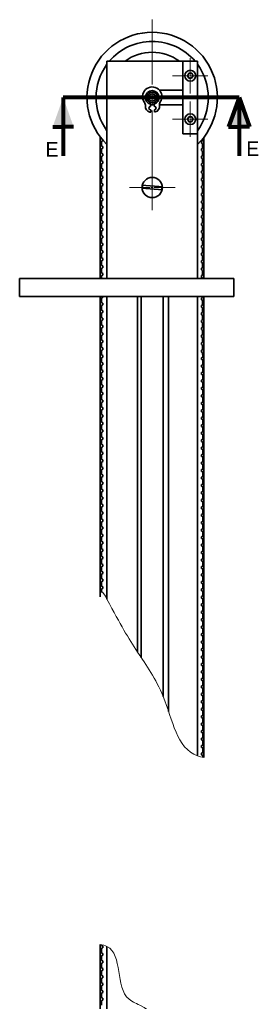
# Model space of a CAD drawing. Header units: millimetres. Extents: x 587 to 10361, y -8386 to 1488.
# Drawn here: x 8775.5 to 8841.4, y -4649.5 to -4378.1 of the extents above; entities that cross this region are included whole.
import ezdxf

# ---------------------------------------------------------------- set-up
doc = ezdxf.new("R2010")
doc.units = ezdxf.units.MM
doc.linetypes.add('ACAD_ISO10W100', pattern=[18, 12, -3, 0, -3])
doc.linetypes.add('CENTER2', pattern=[28.575, 19.05, -3.175, 3.175, -3.175])
for name, color, linetype, lineweight in [('Bgruba', 130, 'Continuous', 70), ('Gruba', 7, 'Continuous', 30), ('Przekrój', 50, 'Continuous', 15), ('Symetria', 210, 'ACAD_ISO10W100', 0), ('Wymiar', 3, 'Continuous', 20)]:
    doc.layers.add(name, color=color, linetype=linetype, lineweight=lineweight)

# ---------------------------------------------------------------- blocks, each defined once
blk = doc.blocks.new('*U271')
at = {"layer": 'Symetria', "color": 0, "linetype": 'CENTER2', "transparency": 16777216}
for p, q in [((0, 0.27), (0, 4.86)), ((-4.86, 0), (-0.27, 0)), ((0.27, 0), (4.86, 0)), ((0, -4.86), (0, -0.27))]:
    blk.add_line(p, q, dxfattribs=at)
at = {"layer": 'Symetria', "color": 0, "linetype": 'Continuous', "transparency": 16777216}
for p, q in [((-0.14, 0), (0.14, 0)), ((0, -0.14), (0, 0.14))]:
    blk.add_line(p, q, dxfattribs=at)
blk = doc.blocks.new('*U272')
at = {"layer": 'Symetria', "color": 0, "linetype": 'CENTER2', "transparency": 16777216}
for p, q in [((0, 0.27), (0, 4.86)), ((-4.86, 0), (-0.27, 0)), ((0.27, 0), (4.86, 0)), ((0, -4.86), (0, -0.27))]:
    blk.add_line(p, q, dxfattribs=at)
at = {"layer": 'Symetria', "color": 0, "linetype": 'Continuous', "transparency": 16777216}
for p, q in [((-0.14, 0), (0.14, 0)), ((0, -0.14), (0, 0.14))]:
    blk.add_line(p, q, dxfattribs=at)
blk = doc.blocks.new('*U362')
at = {"layer": 'Symetria', "color": 0, "linetype": 'CENTER2', "transparency": 16777216}
for p, q in [((0, 3.6), (0, 21.5)), ((-21.5, 0), (-3.6, 0)), ((3.6, 0), (21.5, 0)), ((0, -21.5), (0, -3.6))]:
    blk.add_line(p, q, dxfattribs=at)
at = {"layer": 'Symetria', "color": 0, "linetype": 'Continuous', "transparency": 16777216}
for p, q in [((-1.8, 0), (1.8, 0)), ((0, -1.8), (0, 1.8))]:
    blk.add_line(p, q, dxfattribs=at)
blk = doc.blocks.new('*U363')
at = {"layer": 'Symetria', "color": 0, "linetype": 'CENTER2', "transparency": 16777216}
for p, q in [((0, 0.56), (0, 6.3)), ((-6.3, 0), (-0.56, 0)), ((0.56, 0), (6.3, 0)), ((0, -6.3), (0, -0.56))]:
    blk.add_line(p, q, dxfattribs=at)
at = {"layer": 'Symetria', "color": 0, "linetype": 'Continuous', "transparency": 16777216}
for p, q in [((-0.28, 0), (0.28, 0)), ((0, -0.28), (0, 0.28))]:
    blk.add_line(p, q, dxfattribs=at)
blk = doc.blocks.new('*U364')
at = {"layer": 'Symetria', "color": 0, "linetype": 'CENTER2', "transparency": 16777216}
for p, q in [((0, 3.6), (0, 21.5)), ((-21.5, 0), (-3.6, 0)), ((3.6, 0), (21.5, 0)), ((0, -21.5), (0, -3.6))]:
    blk.add_line(p, q, dxfattribs=at)
at = {"layer": 'Symetria', "color": 0, "linetype": 'Continuous', "transparency": 16777216}
for p, q in [((-1.8, 0), (1.8, 0)), ((0, -1.8), (0, 1.8))]:
    blk.add_line(p, q, dxfattribs=at)
blk = doc.blocks.new('*U365')
at = {"layer": 'Symetria', "color": 0, "linetype": 'CENTER2', "transparency": 16777216}
for p, q in [((0, 3.6), (0, 21.5)), ((-21.5, 0), (-3.6, 0)), ((3.6, 0), (21.5, 0)), ((0, -21.5), (0, -3.6))]:
    blk.add_line(p, q, dxfattribs=at)
at = {"layer": 'Symetria', "color": 0, "linetype": 'Continuous', "transparency": 16777216}
for p, q in [((-1.8, 0), (1.8, 0)), ((0, -1.8), (0, 1.8))]:
    blk.add_line(p, q, dxfattribs=at)

msp = doc.modelspace()

# ---------------------------------------------------------------- hatches: boundary and pattern name
at = {"layer": 'Bgruba'}
h = msp.add_hatch(color=256, dxfattribs=at)
h.dxf.hatch_style = 1
h.paths.add_polyline_path([(8790.396, -4407.636), (8787.869, -4400.571), (8787.511, -4400.571), (8787.511, -4407.636)])
h.paths.add_polyline_path([(8787.511, -4407.636), (8787.511, -4400.571), (8787.153, -4400.571), (8784.625, -4407.636)])
h.paths.add_polyline_path([(8787.511, -4400.571), (8787.511, -4399.571), (8787.153, -4400.571)])
h.paths.add_polyline_path([(8787.869, -4400.571), (8787.511, -4399.571), (8787.511, -4400.571)])
h = msp.add_hatch(color=256, dxfattribs=at)
h.dxf.hatch_style = 1
h.paths.add_polyline_path([(8838.966, -4407.636), (8836.438, -4400.571), (8836.08, -4400.571), (8836.08, -4407.636)])
h.paths.add_polyline_path([(8836.08, -4407.636), (8836.08, -4400.571), (8835.722, -4400.571), (8833.195, -4407.636)])
h.paths.add_polyline_path([(8836.08, -4400.571), (8836.08, -4399.571), (8835.722, -4400.571)])
h.paths.add_polyline_path([(8836.438, -4400.571), (8836.08, -4399.571), (8836.08, -4400.571)])

# ---------------------------------------------------------------- linework, layer by layer
for p, q in [((8836.08, -4399.571), (8787.511, -4399.571)), ((8787.511, -4399.571), (8787.511, -4415.701)), ((8836.08, -4399.571), (8833.195, -4407.636)), ((8836.08, -4399.571), (8836.08, -4415.701)), ((8836.08, -4399.571), (8838.966, -4407.636)), ((8784.625, -4407.636), (8787.511, -4407.636)), ((8790.396, -4407.636), (8787.511, -4407.636)), ((8833.195, -4407.636), (8836.08, -4407.636)), ((8838.966, -4407.636), (8836.08, -4407.636))]:
    msp.add_line(p, q, dxfattribs=at)
at = {"layer": 'Gruba'}
for p, q in [((8799.589, -4389.571), (8824.589, -4389.571)), ((8799.589, -4449.571), (8799.589, -4389.571)), ((8824.589, -4389.571), (8820.589, -4389.571)), ((8820.589, -4389.571), (8820.589, -4397.571)), ((8824.589, -4449.571), (8824.589, -4389.571)), ((8821.789, -4393.556), (8822.202, -4392.87)), ((8822.176, -4394.256), (8821.789, -4393.556)), ((8822.976, -4394.271), (8822.176, -4394.256)), ((8822.202, -4392.87), (8823.002, -4392.885)), ((8823.389, -4393.586), (8822.976, -4394.271)), ((8823.002, -4392.885), (8823.389, -4393.586)), ((8824.589, -4397.571), (8824.589, -4393.571)), ((8814.086, -4397.571), (8820.589, -4397.571)), ((8820.589, -4397.571), (8820.589, -4401.57)), ((8811.638, -4401.417), (8811.654, -4402.016)), ((8812.654, -4401.989), (8812.638, -4401.39)), ((8814.086, -4401.57), (8820.589, -4401.57)), ((8814.086, -4401.57), (8820.589, -4401.57)), ((8820.589, -4409.571), (8820.589, -4401.57)), ((8811.681, -4403.016), (8811.697, -4403.616)), ((8812.697, -4403.589), (8812.681, -4402.989)), ((8821.789, -4405.556), (8822.202, -4404.87)), ((8822.202, -4404.87), (8823.002, -4404.885)), ((8823.002, -4404.885), (8823.389, -4405.586)), ((8822.176, -4406.256), (8821.789, -4405.556)), ((8822.976, -4406.271), (8822.176, -4406.256)), ((8823.389, -4405.586), (8822.976, -4406.271)), ((8797.712, -4410.402), (8797.713, -4449.571)), ((8824.589, -4409.571), (8820.589, -4409.571)), ((8826.381, -4449.571), (8826.379, -4410.515)), ((8798.071, -4410.928), (8798.071, -4410.862)), ((8798.146, -4410.955), (8798.071, -4410.928)), ((8798.071, -4411.673), (8798.421, -4411.546)), ((8798.071, -4412.989), (8798.071, -4411.673)), ((8798.421, -4413.116), (8798.071, -4412.989)), ((8798.421, -4411.546), (8798.421, -4411.283)), ((8798.421, -4413.606), (8798.421, -4413.116)), ((8826.021, -4411.554), (8825.671, -4411.681)), ((8825.671, -4411.681), (8825.671, -4412.172)), ((8825.671, -4412.172), (8826.021, -4412.299)), ((8826.021, -4410.968), (8826.021, -4411.554)), ((8826.021, -4412.299), (8826.021, -4413.615)), ((8798.071, -4413.734), (8798.421, -4413.606)), ((8798.071, -4415.049), (8798.071, -4413.734)), ((8798.421, -4415.177), (8798.071, -4415.049)), ((8798.071, -4415.795), (8798.421, -4415.667)), ((8798.071, -4417.11), (8798.071, -4415.795)), ((8798.421, -4415.667), (8798.421, -4415.177)), ((8826.021, -4413.615), (8825.671, -4413.742)), ((8825.671, -4413.742), (8825.671, -4414.233)), ((8825.671, -4414.233), (8826.021, -4414.36)), ((8826.021, -4415.676), (8825.671, -4415.803)), ((8825.671, -4415.803), (8825.671, -4416.293)), ((8826.021, -4414.36), (8826.021, -4415.676)), ((8798.421, -4417.238), (8798.071, -4417.11)), ((8798.071, -4417.855), (8798.421, -4417.728)), ((8798.071, -4419.171), (8798.071, -4417.855)), ((8798.421, -4417.728), (8798.421, -4417.238)), ((8825.671, -4416.293), (8826.021, -4416.421)), ((8826.021, -4417.736), (8825.671, -4417.864)), ((8825.671, -4417.864), (8825.671, -4418.354)), ((8825.671, -4418.354), (8826.021, -4418.482)), ((8826.021, -4416.421), (8826.021, -4417.736)), ((8826.021, -4418.482), (8826.021, -4419.797)), ((8798.421, -4419.298), (8798.071, -4419.171)), ((8798.071, -4419.916), (8798.421, -4419.789)), ((8798.071, -4421.232), (8798.071, -4419.916)), ((8798.421, -4421.359), (8798.071, -4421.232)), ((8798.421, -4419.789), (8798.421, -4419.298)), ((8798.421, -4421.85), (8798.421, -4421.359)), ((8826.021, -4419.797), (8825.671, -4419.925)), ((8825.671, -4419.925), (8825.671, -4420.415)), ((8825.671, -4420.415), (8826.021, -4420.542)), ((8826.021, -4420.542), (8826.021, -4421.858)), ((8798.071, -4421.977), (8798.421, -4421.85)), ((8798.071, -4423.293), (8798.071, -4421.977)), ((8798.421, -4423.42), (8798.071, -4423.293)), ((8798.071, -4424.038), (8798.421, -4423.91)), ((8798.071, -4425.353), (8798.071, -4424.038)), ((8798.421, -4423.91), (8798.421, -4423.42)), ((8809.464, -4423.819), (8810.354, -4423.892)), ((8810.354, -4423.892), (8813.889, -4424.179)), ((8813.889, -4424.179), (8814.778, -4424.252)), ((8826.021, -4421.858), (8825.671, -4421.985)), ((8825.671, -4421.985), (8825.671, -4422.476)), ((8825.671, -4422.476), (8826.021, -4422.603)), ((8826.021, -4423.919), (8825.671, -4424.046)), ((8825.671, -4424.046), (8825.671, -4424.537)), ((8826.021, -4422.603), (8826.021, -4423.919)), ((8798.421, -4425.481), (8798.071, -4425.353)), ((8798.071, -4426.099), (8798.421, -4425.971)), ((8798.071, -4427.414), (8798.071, -4426.099)), ((8798.421, -4425.971), (8798.421, -4425.481)), ((8810.289, -4424.689), (8809.4, -4424.617)), ((8813.824, -4424.977), (8810.289, -4424.689)), ((8814.713, -4425.049), (8813.824, -4424.977)), ((8825.671, -4424.537), (8826.021, -4424.664)), ((8826.021, -4425.98), (8825.671, -4426.107)), ((8825.671, -4426.107), (8825.671, -4426.597)), ((8825.671, -4426.597), (8826.021, -4426.725)), ((8826.021, -4424.664), (8826.021, -4425.98)), ((8826.021, -4426.725), (8826.021, -4428.04)), ((8798.421, -4427.542), (8798.071, -4427.414)), ((8798.071, -4428.159), (8798.421, -4428.032)), ((8798.071, -4429.475), (8798.071, -4428.159)), ((8798.421, -4429.602), (8798.071, -4429.475)), ((8798.421, -4428.032), (8798.421, -4427.542)), ((8798.421, -4430.093), (8798.421, -4429.602)), ((8826.021, -4428.04), (8825.671, -4428.168)), ((8825.671, -4428.168), (8825.671, -4428.658)), ((8825.671, -4428.658), (8826.021, -4428.786)), ((8826.021, -4428.786), (8826.021, -4430.101)), ((8798.071, -4430.22), (8798.421, -4430.093)), ((8798.071, -4431.536), (8798.071, -4430.22)), ((8798.421, -4431.663), (8798.071, -4431.536)), ((8798.071, -4432.281), (8798.421, -4432.154)), ((8798.071, -4433.597), (8798.071, -4432.281)), ((8798.421, -4432.154), (8798.421, -4431.663)), ((8826.021, -4430.101), (8825.671, -4430.229)), ((8825.671, -4430.229), (8825.671, -4430.719)), ((8825.671, -4430.719), (8826.021, -4430.846)), ((8826.021, -4432.162), (8825.671, -4432.289)), ((8825.671, -4432.289), (8825.671, -4432.78)), ((8826.021, -4430.846), (8826.021, -4432.162)), ((8798.421, -4433.724), (8798.071, -4433.597)), ((8798.071, -4434.342), (8798.421, -4434.214)), ((8798.071, -4435.657), (8798.071, -4434.342)), ((8798.421, -4434.214), (8798.421, -4433.724)), ((8825.671, -4432.78), (8826.021, -4432.907)), ((8826.021, -4434.223), (8825.671, -4434.35)), ((8825.671, -4434.35), (8825.671, -4434.841)), ((8825.671, -4434.841), (8826.021, -4434.968)), ((8826.021, -4432.907), (8826.021, -4434.223)), ((8826.021, -4434.968), (8826.021, -4436.284)), ((8798.421, -4435.785), (8798.071, -4435.657)), ((8798.071, -4436.403), (8798.421, -4436.275)), ((8798.072, -4437.718), (8798.071, -4436.403)), ((8798.422, -4437.846), (8798.072, -4437.718)), ((8798.421, -4436.275), (8798.421, -4435.785)), ((8798.422, -4438.336), (8798.422, -4437.846)), ((8826.021, -4436.284), (8825.671, -4436.411)), ((8825.671, -4436.411), (8825.671, -4436.901)), ((8825.671, -4436.901), (8826.022, -4437.029)), ((8826.022, -4437.029), (8826.022, -4438.344)), ((8798.072, -4438.463), (8798.422, -4438.336)), ((8798.072, -4439.779), (8798.072, -4438.463)), ((8798.422, -4439.906), (8798.072, -4439.779)), ((8798.072, -4440.524), (8798.422, -4440.397)), ((8798.072, -4441.84), (8798.072, -4440.524)), ((8798.422, -4440.397), (8798.422, -4439.906)), ((8826.022, -4438.344), (8825.672, -4438.472)), ((8825.672, -4438.472), (8825.672, -4438.962)), ((8825.672, -4438.962), (8826.022, -4439.09)), ((8826.022, -4440.405), (8825.672, -4440.533)), ((8825.672, -4440.533), (8825.672, -4441.023)), ((8826.022, -4439.09), (8826.022, -4440.405)), ((8798.422, -4441.967), (8798.072, -4441.84)), ((8798.072, -4442.585), (8798.422, -4442.458)), ((8798.072, -4443.901), (8798.072, -4442.585)), ((8798.422, -4442.458), (8798.422, -4441.967)), ((8825.672, -4441.023), (8826.022, -4441.15)), ((8826.022, -4442.466), (8825.672, -4442.593)), ((8825.672, -4442.593), (8825.672, -4443.084)), ((8825.672, -4443.084), (8826.022, -4443.211)), ((8826.022, -4441.15), (8826.022, -4442.466)), ((8826.022, -4443.211), (8826.022, -4444.527)), ((8798.422, -4444.028), (8798.072, -4443.901)), ((8798.072, -4444.646), (8798.422, -4444.518)), ((8798.072, -4445.961), (8798.072, -4444.646)), ((8798.422, -4446.089), (8798.072, -4445.961)), ((8798.422, -4444.518), (8798.422, -4444.028)), ((8798.422, -4446.579), (8798.422, -4446.089)), ((8826.022, -4444.527), (8825.672, -4444.654)), ((8825.672, -4444.654), (8825.672, -4445.145)), ((8825.672, -4445.145), (8826.022, -4445.272)), ((8826.022, -4445.272), (8826.022, -4446.588)), ((8798.072, -4446.707), (8798.422, -4446.579)), ((8798.072, -4448.022), (8798.072, -4446.707)), ((8798.422, -4448.15), (8798.072, -4448.022)), ((8798.072, -4448.767), (8798.422, -4448.64)), ((8798.072, -4449.571), (8798.072, -4448.767)), ((8798.422, -4448.64), (8798.422, -4448.15)), ((8826.022, -4446.588), (8825.672, -4446.715)), ((8825.672, -4446.715), (8825.672, -4447.205)), ((8825.672, -4447.205), (8826.022, -4447.333)), ((8826.022, -4448.648), (8825.672, -4448.776)), ((8825.672, -4448.776), (8825.672, -4449.266)), ((8826.022, -4447.333), (8826.022, -4448.648)), ((8834.589, -4449.571), (8775.5, -4449.571)), ((8775.5, -4449.571), (8775.5, -4454.571)), ((8825.672, -4449.266), (8826.022, -4449.394)), ((8826.022, -4449.394), (8826.022, -4449.571)), ((8834.589, -4449.571), (8834.589, -4454.571)), ((8834.589, -4454.571), (8775.5, -4454.571)), ((8797.713, -4454.571), (8797.716, -4537.488)), ((8798.072, -4454.95), (8798.422, -4454.822)), ((8798.072, -4456.265), (8798.072, -4454.95)), ((8798.422, -4456.393), (8798.072, -4456.265)), ((8798.072, -4457.011), (8798.422, -4456.883)), ((8798.422, -4454.822), (8798.422, -4454.571)), ((8798.422, -4456.883), (8798.422, -4456.393)), ((8799.589, -4454.571), (8799.589, -4538.12)), ((8808.064, -4454.571), (8808.064, -4552.799)), ((8809.064, -4554.303), (8809.064, -4454.571)), ((8815.114, -4454.571), (8815.114, -4565.01)), ((8816.614, -4569.162), (8816.614, -4454.571)), ((8824.589, -4454.571), (8824.589, -4581.421)), ((8826.022, -4454.831), (8825.672, -4454.958)), ((8825.672, -4454.958), (8825.672, -4455.449)), ((8825.672, -4455.449), (8826.022, -4455.576)), ((8826.022, -4456.892), (8825.672, -4457.019)), ((8826.022, -4454.571), (8826.022, -4454.831)), ((8826.022, -4455.576), (8826.022, -4456.892)), ((8826.385, -4581.92), (8826.381, -4454.571)), ((8798.072, -4458.326), (8798.072, -4457.011)), ((8798.422, -4458.454), (8798.072, -4458.326)), ((8798.072, -4459.071), (8798.422, -4458.944)), ((8798.072, -4460.387), (8798.072, -4459.071)), ((8798.422, -4458.944), (8798.422, -4458.454)), ((8825.672, -4457.019), (8825.672, -4457.509)), ((8825.672, -4457.509), (8826.022, -4457.637)), ((8826.022, -4458.952), (8825.672, -4459.08)), ((8825.672, -4459.08), (8825.672, -4459.57)), ((8825.672, -4459.57), (8826.022, -4459.698)), ((8826.022, -4457.637), (8826.022, -4458.952)), ((8798.422, -4460.514), (8798.072, -4460.387)), ((8798.072, -4461.132), (8798.422, -4461.005)), ((8798.072, -4462.448), (8798.072, -4461.132)), ((8798.422, -4461.005), (8798.422, -4460.514)), ((8826.022, -4461.013), (8825.672, -4461.141)), ((8825.672, -4461.141), (8825.672, -4461.631)), ((8825.672, -4461.631), (8826.022, -4461.758)), ((8826.022, -4459.698), (8826.022, -4461.013)), ((8826.022, -4461.758), (8826.022, -4463.074)), ((8798.422, -4462.575), (8798.072, -4462.448)), ((8798.072, -4463.193), (8798.422, -4463.066)), ((8798.072, -4464.509), (8798.072, -4463.193)), ((8798.422, -4464.636), (8798.072, -4464.509)), ((8798.422, -4463.066), (8798.422, -4462.575)), ((8798.422, -4465.126), (8798.422, -4464.636)), ((8826.022, -4463.074), (8825.672, -4463.201)), ((8825.672, -4463.201), (8825.672, -4463.692)), ((8825.672, -4463.692), (8826.022, -4463.819)), ((8826.022, -4463.819), (8826.022, -4465.135)), ((8798.072, -4465.254), (8798.422, -4465.126)), ((8798.072, -4466.569), (8798.072, -4465.254)), ((8798.422, -4466.697), (8798.072, -4466.569)), ((8798.072, -4467.315), (8798.422, -4467.187)), ((8798.072, -4468.63), (8798.072, -4467.315)), ((8798.422, -4467.187), (8798.422, -4466.697)), ((8826.022, -4465.135), (8825.672, -4465.262)), ((8825.672, -4465.262), (8825.672, -4465.753)), ((8825.672, -4465.753), (8826.022, -4465.88)), ((8826.022, -4467.196), (8825.672, -4467.323)), ((8825.672, -4467.323), (8825.672, -4467.813)), ((8825.672, -4467.813), (8826.022, -4467.941)), ((8826.022, -4465.88), (8826.022, -4467.196)), ((8798.422, -4468.758), (8798.072, -4468.63)), ((8798.072, -4469.375), (8798.422, -4469.248)), ((8798.073, -4470.691), (8798.072, -4469.375)), ((8798.422, -4469.248), (8798.422, -4468.758)), ((8826.022, -4469.256), (8825.672, -4469.384)), ((8825.672, -4469.384), (8825.672, -4469.874)), ((8825.672, -4469.874), (8826.022, -4470.002)), ((8826.022, -4467.941), (8826.022, -4469.256)), ((8826.022, -4470.002), (8826.023, -4471.317)), ((8798.423, -4470.818), (8798.073, -4470.691)), ((8798.073, -4471.436), (8798.423, -4471.309)), ((8798.073, -4472.752), (8798.073, -4471.436)), ((8798.423, -4472.879), (8798.073, -4472.752)), ((8798.423, -4471.309), (8798.423, -4470.818)), ((8798.423, -4473.37), (8798.423, -4472.879)), ((8826.023, -4471.317), (8825.673, -4471.445)), ((8825.673, -4471.445), (8825.673, -4471.935)), ((8825.673, -4471.935), (8826.023, -4472.062)), ((8826.023, -4472.062), (8826.023, -4473.378)), ((8798.073, -4473.497), (8798.423, -4473.37)), ((8798.073, -4474.813), (8798.073, -4473.497)), ((8798.423, -4474.94), (8798.073, -4474.813)), ((8798.073, -4475.558), (8798.423, -4475.43)), ((8798.073, -4476.873), (8798.073, -4475.558)), ((8798.423, -4475.43), (8798.423, -4474.94)), ((8826.023, -4473.378), (8825.673, -4473.505)), ((8825.673, -4473.505), (8825.673, -4473.996)), ((8825.673, -4473.996), (8826.023, -4474.123)), ((8826.023, -4475.439), (8825.673, -4475.566)), ((8825.673, -4475.566), (8825.673, -4476.057)), ((8826.023, -4474.123), (8826.023, -4475.439)), ((8798.423, -4477.001), (8798.073, -4476.873)), ((8798.073, -4477.619), (8798.423, -4477.491)), ((8798.073, -4478.934), (8798.073, -4477.619)), ((8798.423, -4477.491), (8798.423, -4477.001)), ((8825.673, -4476.057), (8826.023, -4476.184)), ((8826.023, -4477.5), (8825.673, -4477.627)), ((8825.673, -4477.627), (8825.673, -4478.117)), ((8825.673, -4478.117), (8826.023, -4478.245)), ((8826.023, -4476.184), (8826.023, -4477.5)), ((8826.023, -4478.245), (8826.023, -4479.56)), ((8798.423, -4479.062), (8798.073, -4478.934)), ((8798.073, -4479.679), (8798.423, -4479.552)), ((8798.073, -4480.995), (8798.073, -4479.679)), ((8798.423, -4481.122), (8798.073, -4480.995)), ((8798.423, -4479.552), (8798.423, -4479.062)), ((8798.423, -4481.613), (8798.423, -4481.122)), ((8826.023, -4479.56), (8825.673, -4479.688)), ((8825.673, -4479.688), (8825.673, -4480.178)), ((8825.673, -4480.178), (8826.023, -4480.306)), ((8826.023, -4480.306), (8826.023, -4481.621)), ((8798.073, -4481.74), (8798.423, -4481.613)), ((8798.073, -4483.056), (8798.073, -4481.74)), ((8798.423, -4483.183), (8798.073, -4483.056)), ((8798.073, -4483.801), (8798.423, -4483.674)), ((8798.073, -4485.117), (8798.073, -4483.801)), ((8798.423, -4483.674), (8798.423, -4483.183)), ((8826.023, -4481.621), (8825.673, -4481.749)), ((8825.673, -4481.749), (8825.673, -4482.239)), ((8825.673, -4482.239), (8826.023, -4482.366)), ((8826.023, -4483.682), (8825.673, -4483.809)), ((8825.673, -4483.809), (8825.673, -4484.3)), ((8826.023, -4482.366), (8826.023, -4483.682)), ((8798.423, -4485.244), (8798.073, -4485.117)), ((8798.073, -4485.862), (8798.423, -4485.734)), ((8798.073, -4487.177), (8798.073, -4485.862)), ((8798.423, -4485.734), (8798.423, -4485.244)), ((8825.673, -4484.3), (8826.023, -4484.427)), ((8826.023, -4485.743), (8825.673, -4485.87)), ((8825.673, -4485.87), (8825.673, -4486.361)), ((8825.673, -4486.361), (8826.023, -4486.488)), ((8826.023, -4484.427), (8826.023, -4485.743)), ((8826.023, -4486.488), (8826.023, -4487.804)), ((8798.423, -4487.305), (8798.073, -4487.177)), ((8798.073, -4487.923), (8798.423, -4487.795)), ((8798.073, -4489.238), (8798.073, -4487.923)), ((8798.423, -4489.366), (8798.073, -4489.238)), ((8798.423, -4487.795), (8798.423, -4487.305)), ((8798.423, -4489.856), (8798.423, -4489.366)), ((8826.023, -4487.804), (8825.673, -4487.931)), ((8825.673, -4487.931), (8825.673, -4488.421)), ((8825.673, -4488.421), (8826.023, -4488.549)), ((8826.023, -4488.549), (8826.023, -4489.864)), ((8798.073, -4489.983), (8798.423, -4489.856)), ((8798.073, -4491.299), (8798.073, -4489.983)), ((8798.423, -4491.426), (8798.073, -4491.299)), ((8798.073, -4492.044), (8798.423, -4491.917)), ((8798.073, -4493.36), (8798.073, -4492.044)), ((8798.423, -4491.917), (8798.423, -4491.426)), ((8826.023, -4489.864), (8825.673, -4489.992)), ((8825.673, -4489.992), (8825.673, -4490.482)), ((8825.673, -4490.482), (8826.023, -4490.61)), ((8826.023, -4491.925), (8825.673, -4492.053)), ((8825.673, -4492.053), (8825.673, -4492.543)), ((8826.023, -4490.61), (8826.023, -4491.925)), ((8798.423, -4493.487), (8798.073, -4493.36)), ((8798.073, -4494.105), (8798.423, -4493.978)), ((8798.073, -4495.421), (8798.073, -4494.105)), ((8798.423, -4493.978), (8798.423, -4493.487)), ((8825.673, -4492.543), (8826.023, -4492.67)), ((8826.023, -4493.986), (8825.673, -4494.113)), ((8825.673, -4494.113), (8825.673, -4494.604)), ((8825.673, -4494.604), (8826.023, -4494.731)), ((8826.023, -4492.67), (8826.023, -4493.986)), ((8826.023, -4494.731), (8826.023, -4496.047)), ((8798.423, -4495.548), (8798.073, -4495.421)), ((8798.073, -4496.166), (8798.423, -4496.038)), ((8798.073, -4497.481), (8798.073, -4496.166)), ((8798.423, -4497.609), (8798.073, -4497.481)), ((8798.423, -4496.038), (8798.423, -4495.548)), ((8798.423, -4498.099), (8798.423, -4497.609)), ((8826.023, -4496.047), (8825.673, -4496.174)), ((8825.673, -4496.174), (8825.673, -4496.665)), ((8825.673, -4496.665), (8826.023, -4496.792)), ((8826.023, -4496.792), (8826.023, -4498.108)), ((8798.073, -4498.227), (8798.423, -4498.099)), ((8798.073, -4499.542), (8798.073, -4498.227)), ((8798.423, -4499.67), (8798.073, -4499.542)), ((8798.073, -4500.287), (8798.423, -4500.16)), ((8798.073, -4501.603), (8798.073, -4500.287)), ((8798.423, -4500.16), (8798.423, -4499.67)), ((8826.023, -4498.108), (8825.673, -4498.235)), ((8825.673, -4498.235), (8825.673, -4498.725)), ((8825.673, -4498.725), (8826.023, -4498.853)), ((8826.023, -4500.168), (8825.673, -4500.296)), ((8825.673, -4500.296), (8825.673, -4500.786)), ((8826.023, -4498.853), (8826.023, -4500.168)), ((8798.423, -4501.73), (8798.073, -4501.603)), ((8798.073, -4502.348), (8798.423, -4502.221)), ((8798.074, -4503.664), (8798.073, -4502.348)), ((8798.423, -4502.221), (8798.423, -4501.73)), ((8825.673, -4500.786), (8826.023, -4500.914)), ((8826.023, -4502.229), (8825.673, -4502.357)), ((8825.673, -4502.357), (8825.673, -4502.847)), ((8825.673, -4502.847), (8826.023, -4502.974)), ((8826.023, -4500.914), (8826.023, -4502.229)), ((8826.023, -4502.974), (8826.024, -4504.29)), ((8798.424, -4503.791), (8798.074, -4503.664)), ((8798.074, -4504.409), (8798.424, -4504.282)), ((8798.074, -4505.725), (8798.074, -4504.409)), ((8798.424, -4505.852), (8798.074, -4505.725)), ((8798.424, -4504.282), (8798.424, -4503.791)), ((8826.024, -4504.29), (8825.674, -4504.417)), ((8825.674, -4504.417), (8825.674, -4504.908)), ((8825.674, -4504.908), (8826.024, -4505.035)), ((8826.024, -4505.035), (8826.024, -4506.351)), ((8798.074, -4506.47), (8798.424, -4506.342)), ((8798.074, -4507.785), (8798.074, -4506.47)), ((8798.424, -4507.913), (8798.074, -4507.785)), ((8798.074, -4508.531), (8798.424, -4508.403)), ((8798.074, -4509.846), (8798.074, -4508.531)), ((8798.424, -4506.342), (8798.424, -4505.852)), ((8798.424, -4508.403), (8798.424, -4507.913)), ((8826.024, -4506.351), (8825.674, -4506.478)), ((8825.674, -4506.478), (8825.674, -4506.969)), ((8825.674, -4506.969), (8826.024, -4507.096)), ((8826.024, -4508.412), (8825.674, -4508.539)), ((8825.674, -4508.539), (8825.674, -4509.029)), ((8826.024, -4507.096), (8826.024, -4508.412)), ((8798.424, -4509.974), (8798.074, -4509.846)), ((8798.074, -4510.591), (8798.424, -4510.464)), ((8798.074, -4511.907), (8798.074, -4510.591)), ((8798.424, -4510.464), (8798.424, -4509.974)), ((8825.674, -4509.029), (8826.024, -4509.157)), ((8826.024, -4510.472), (8825.674, -4510.6)), ((8825.674, -4510.6), (8825.674, -4511.09)), ((8825.674, -4511.09), (8826.024, -4511.218)), ((8826.024, -4509.157), (8826.024, -4510.472)), ((8826.024, -4511.218), (8826.024, -4512.533)), ((8798.424, -4512.034), (8798.074, -4511.907)), ((8798.074, -4512.652), (8798.424, -4512.525)), ((8798.074, -4513.968), (8798.074, -4512.652)), ((8798.424, -4514.095), (8798.074, -4513.968)), ((8798.424, -4512.525), (8798.424, -4512.034)), ((8826.024, -4512.533), (8825.674, -4512.661)), ((8825.674, -4512.661), (8825.674, -4513.151)), ((8825.674, -4513.151), (8826.024, -4513.278)), ((8826.024, -4513.278), (8826.024, -4514.594)), ((8798.074, -4514.713), (8798.424, -4514.586)), ((8798.074, -4516.029), (8798.074, -4514.713)), ((8798.424, -4516.156), (8798.074, -4516.029)), ((8798.074, -4516.774), (8798.424, -4516.646)), ((8798.424, -4514.586), (8798.424, -4514.095)), ((8798.424, -4516.646), (8798.424, -4516.156)), ((8826.024, -4514.594), (8825.674, -4514.721)), ((8825.674, -4514.721), (8825.674, -4515.212)), ((8825.674, -4515.212), (8826.024, -4515.339)), ((8826.024, -4516.655), (8825.674, -4516.782)), ((8826.024, -4515.339), (8826.024, -4516.655)), ((8798.074, -4518.089), (8798.074, -4516.774)), ((8798.424, -4518.217), (8798.074, -4518.089)), ((8798.074, -4518.835), (8798.424, -4518.707)), ((8798.074, -4520.15), (8798.074, -4518.835)), ((8798.424, -4518.707), (8798.424, -4518.217)), ((8825.674, -4516.782), (8825.674, -4517.273)), ((8825.674, -4517.273), (8826.024, -4517.4)), ((8826.024, -4518.716), (8825.674, -4518.843)), ((8825.674, -4518.843), (8825.674, -4519.333)), ((8825.674, -4519.333), (8826.024, -4519.461)), ((8826.024, -4517.4), (8826.024, -4518.716)), ((8798.424, -4520.278), (8798.074, -4520.15)), ((8798.074, -4520.895), (8798.424, -4520.768)), ((8798.074, -4522.211), (8798.074, -4520.895)), ((8798.424, -4520.768), (8798.424, -4520.278)), ((8826.024, -4520.776), (8825.674, -4520.904)), ((8825.674, -4520.904), (8825.674, -4521.394)), ((8825.674, -4521.394), (8826.024, -4521.522)), ((8826.024, -4519.461), (8826.024, -4520.776)), ((8826.024, -4521.522), (8826.024, -4522.837)), ((8798.424, -4522.338), (8798.074, -4522.211)), ((8798.074, -4522.956), (8798.424, -4522.829)), ((8798.074, -4524.272), (8798.074, -4522.956)), ((8798.424, -4524.399), (8798.074, -4524.272)), ((8798.424, -4522.829), (8798.424, -4522.338)), ((8798.424, -4524.89), (8798.424, -4524.399)), ((8826.024, -4522.837), (8825.674, -4522.965)), ((8825.674, -4522.965), (8825.674, -4523.455)), ((8825.674, -4523.455), (8826.024, -4523.582)), ((8826.024, -4523.582), (8826.024, -4524.898)), ((8798.074, -4525.017), (8798.424, -4524.89)), ((8798.074, -4526.333), (8798.074, -4525.017)), ((8798.424, -4526.46), (8798.074, -4526.333)), ((8798.074, -4527.078), (8798.424, -4526.95)), ((8798.074, -4528.393), (8798.074, -4527.078)), ((8798.424, -4526.95), (8798.424, -4526.46)), ((8826.024, -4524.898), (8825.674, -4525.025)), ((8825.674, -4525.025), (8825.674, -4525.516)), ((8825.674, -4525.516), (8826.024, -4525.643)), ((8826.024, -4526.959), (8825.674, -4527.086)), ((8825.674, -4527.086), (8825.674, -4527.577)), ((8826.024, -4525.643), (8826.024, -4526.959)), ((8798.424, -4528.521), (8798.074, -4528.393)), ((8798.074, -4529.139), (8798.424, -4529.011)), ((8798.074, -4530.454), (8798.074, -4529.139)), ((8798.424, -4529.011), (8798.424, -4528.521)), ((8825.674, -4527.577), (8826.024, -4527.704)), ((8826.024, -4529.02), (8825.674, -4529.147)), ((8825.674, -4529.147), (8825.674, -4529.637)), ((8825.674, -4529.637), (8826.024, -4529.765)), ((8826.024, -4527.704), (8826.024, -4529.02)), ((8826.024, -4529.765), (8826.024, -4531.08)), ((8798.424, -4530.582), (8798.074, -4530.454)), ((8798.074, -4531.199), (8798.424, -4531.072)), ((8798.074, -4532.515), (8798.074, -4531.199)), ((8798.424, -4532.642), (8798.074, -4532.515)), ((8798.424, -4531.072), (8798.424, -4530.582)), ((8798.424, -4533.133), (8798.424, -4532.642)), ((8826.024, -4531.08), (8825.674, -4531.208)), ((8825.674, -4531.208), (8825.674, -4531.698)), ((8825.674, -4531.698), (8826.024, -4531.826)), ((8826.024, -4531.826), (8826.024, -4533.141)), ((8798.074, -4533.26), (8798.424, -4533.133)), ((8798.074, -4534.576), (8798.074, -4533.26)), ((8798.424, -4534.703), (8798.074, -4534.576)), ((8798.074, -4535.321), (8798.424, -4535.194)), ((8798.074, -4536.149), (8798.074, -4535.321)), ((8798.424, -4535.194), (8798.424, -4534.703)), ((8826.024, -4533.141), (8825.674, -4533.269)), ((8825.674, -4533.269), (8825.674, -4533.759)), ((8825.674, -4533.759), (8826.024, -4533.886)), ((8826.024, -4535.202), (8825.674, -4535.329)), ((8825.674, -4535.329), (8825.674, -4535.82)), ((8826.024, -4533.886), (8826.024, -4535.202)), ((8825.674, -4535.82), (8826.024, -4535.947)), ((8826.025, -4537.263), (8825.675, -4537.39)), ((8825.675, -4537.39), (8825.675, -4537.881)), ((8825.675, -4537.881), (8826.025, -4538.008)), ((8826.024, -4535.947), (8826.025, -4537.263)), ((8826.025, -4538.008), (8826.025, -4539.324)), ((8826.025, -4539.324), (8825.675, -4539.451)), ((8825.675, -4539.451), (8825.675, -4539.941)), ((8825.675, -4539.941), (8826.025, -4540.069)), ((8826.025, -4540.069), (8826.025, -4541.384)), ((8826.025, -4541.384), (8825.675, -4541.512)), ((8825.675, -4541.512), (8825.675, -4542.002)), ((8825.675, -4542.002), (8826.025, -4542.13)), ((8826.025, -4543.445), (8825.675, -4543.573)), ((8825.675, -4543.573), (8825.675, -4544.063)), ((8826.025, -4542.13), (8826.025, -4543.445)), ((8825.675, -4544.063), (8826.025, -4544.19)), ((8826.025, -4545.506), (8825.675, -4545.633)), ((8825.675, -4545.633), (8825.675, -4546.124)), ((8825.675, -4546.124), (8826.025, -4546.251)), ((8826.025, -4544.19), (8826.025, -4545.506)), ((8826.025, -4546.251), (8826.025, -4547.567)), ((8826.025, -4547.567), (8825.675, -4547.694)), ((8825.675, -4547.694), (8825.675, -4548.185)), ((8825.675, -4548.185), (8826.025, -4548.312)), ((8826.025, -4548.312), (8826.025, -4549.628)), ((8826.025, -4549.628), (8825.675, -4549.755)), ((8825.675, -4549.755), (8825.675, -4550.245)), ((8825.675, -4550.245), (8826.025, -4550.373)), ((8826.025, -4551.688), (8825.675, -4551.816)), ((8825.675, -4551.816), (8825.675, -4552.306)), ((8826.025, -4550.373), (8826.025, -4551.688)), ((8825.675, -4552.306), (8826.025, -4552.434)), ((8826.025, -4553.749), (8825.675, -4553.877)), ((8825.675, -4553.877), (8825.675, -4554.367)), ((8825.675, -4554.367), (8826.025, -4554.494)), ((8826.025, -4552.434), (8826.025, -4553.749)), ((8826.025, -4554.494), (8826.025, -4555.81)), ((8826.025, -4555.81), (8825.675, -4555.937)), ((8825.675, -4555.937), (8825.675, -4556.428)), ((8825.675, -4556.428), (8826.025, -4556.555)), ((8826.025, -4556.555), (8826.025, -4557.871)), ((8826.025, -4557.871), (8825.675, -4557.998)), ((8825.675, -4557.998), (8825.675, -4558.489)), ((8825.675, -4558.489), (8826.025, -4558.616)), ((8826.025, -4559.932), (8825.675, -4560.059)), ((8825.675, -4560.059), (8825.675, -4560.549)), ((8826.025, -4558.616), (8826.025, -4559.932)), ((8825.675, -4560.549), (8826.025, -4560.677)), ((8826.025, -4561.992), (8825.675, -4562.12)), ((8825.675, -4562.12), (8825.675, -4562.61)), ((8825.675, -4562.61), (8826.025, -4562.738)), ((8826.025, -4560.677), (8826.025, -4561.992)), ((8826.025, -4562.738), (8826.025, -4564.053)), ((8826.025, -4564.053), (8825.675, -4564.181)), ((8825.675, -4564.181), (8825.675, -4564.671)), ((8825.675, -4564.671), (8826.025, -4564.798)), ((8826.025, -4564.798), (8826.025, -4566.114)), ((8826.025, -4566.114), (8825.675, -4566.241)), ((8825.675, -4566.241), (8825.675, -4566.732)), ((8825.675, -4566.732), (8826.025, -4566.859)), ((8826.025, -4568.175), (8825.675, -4568.302)), ((8826.025, -4566.859), (8826.025, -4568.175)), ((8825.675, -4568.302), (8825.675, -4568.793)), ((8825.675, -4568.793), (8826.025, -4568.92)), ((8826.026, -4570.236), (8825.676, -4570.363)), ((8825.676, -4570.363), (8825.676, -4570.853)), ((8825.676, -4570.853), (8826.026, -4570.981)), ((8826.025, -4568.92), (8826.026, -4570.236)), ((8826.026, -4572.296), (8825.676, -4572.424)), ((8825.676, -4572.424), (8825.676, -4572.914)), ((8825.676, -4572.914), (8826.026, -4573.042)), ((8826.026, -4570.981), (8826.026, -4572.296)), ((8826.026, -4573.042), (8826.026, -4574.357)), ((8826.026, -4574.357), (8825.676, -4574.485)), ((8825.676, -4574.485), (8825.676, -4574.975)), ((8825.676, -4574.975), (8826.026, -4575.102)), ((8826.026, -4575.102), (8826.026, -4576.418)), ((8826.026, -4576.418), (8825.676, -4576.545)), ((8825.676, -4576.545), (8825.676, -4577.036)), ((8825.676, -4577.036), (8826.026, -4577.163)), ((8826.026, -4578.479), (8825.676, -4578.606)), ((8825.676, -4578.606), (8825.676, -4579.097)), ((8825.676, -4579.097), (8826.026, -4579.224)), ((8826.026, -4577.163), (8826.026, -4578.479)), ((8826.026, -4580.54), (8825.676, -4580.667)), ((8825.676, -4580.667), (8825.676, -4581.157)), ((8825.676, -4581.157), (8826.026, -4581.285)), ((8826.026, -4579.224), (8826.026, -4580.54)), ((8826.026, -4581.285), (8826.026, -4581.833)), ((8797.74, -4633.488), (8797.743, -4743.474)), ((8798.098, -4633.834), (8798.098, -4633.578)), ((8798.448, -4633.962), (8798.098, -4633.834)), ((8798.098, -4634.58), (8798.448, -4634.452)), ((8798.098, -4635.895), (8798.098, -4634.58)), ((8798.448, -4636.023), (8798.098, -4635.895)), ((8798.448, -4634.452), (8798.448, -4633.962)), ((8798.448, -4636.513), (8798.448, -4636.023)), ((8799.589, -4634.078), (8799.589, -4743.474)), ((8798.098, -4636.64), (8798.448, -4636.513)), ((8798.099, -4637.956), (8798.098, -4636.64)), ((8798.449, -4638.083), (8798.099, -4637.956)), ((8798.099, -4638.701), (8798.449, -4638.574)), ((8798.099, -4640.017), (8798.099, -4638.701)), ((8798.449, -4638.574), (8798.449, -4638.083)), ((8798.449, -4640.144), (8798.099, -4640.017)), ((8798.099, -4640.762), (8798.449, -4640.635)), ((8798.099, -4642.078), (8798.099, -4640.762)), ((8798.449, -4640.635), (8798.449, -4640.144)), ((8798.449, -4642.205), (8798.099, -4642.078)), ((8798.099, -4642.823), (8798.449, -4642.695)), ((8798.099, -4644.138), (8798.099, -4642.823)), ((8798.449, -4644.266), (8798.099, -4644.138)), ((8798.449, -4642.695), (8798.449, -4642.205)), ((8798.449, -4644.756), (8798.449, -4644.266)), ((8798.099, -4644.884), (8798.449, -4644.756)), ((8798.099, -4646.199), (8798.099, -4644.884)), ((8798.449, -4646.327), (8798.099, -4646.199)), ((8798.099, -4646.944), (8798.449, -4646.817)), ((8798.099, -4648.26), (8798.099, -4646.944)), ((8798.449, -4646.817), (8798.449, -4646.327)), ((8798.449, -4648.387), (8798.099, -4648.26)), ((8798.099, -4649.005), (8798.449, -4648.878)), ((8798.099, -4650.321), (8798.099, -4649.005)), ((8798.449, -4648.878), (8798.449, -4648.387))]:
    msp.add_line(p, q, dxfattribs=at)
for centre, radius in [((8822.589, -4393.571), 1.502), ((8812.089, -4399.571), 1.5), ((8812.089, -4399.571), 1), ((8822.589, -4405.571), 1.502), ((8812.089, -4424.434), 2.8)]:
    msp.add_circle(centre, radius, dxfattribs=at)
for centre, radius, start, end in [((8812.089, -4399.571), 18, 313.98296, 226.01704), ((8812.089, -4399.571), 15.5, 40.17777, 139.82223), ((8812.089, -4399.571), 12.5, 53.1301, 126.8699), ((8812.089, -4399.571), 15.5, 143.75068, 216.24932), ((8812.089, -4399.571), 15.5, 323.75068, 36.24932), ((8812.083, -4399.346), 2.675, 327.02951, 216.05365), ((8812.089, -4399.571), 1.9, 286.7991, 256.28406), ((8808.707, -4401.803), 1.5, 354.24523, 36.05365), ((8811.692, -4402.104), 1.5, 174.24523, 261.10325), ((8811.668, -4402.516), 0.5, 91.54158, 271.54158), ((8812.089, -4399.571), 2, 257.06407, 286.01909), ((8812.667, -4402.489), 0.5, 271.54158, 91.54158), ((8812.621, -4402.079), 1.5, 281.97991, 8.83793), ((8815.585, -4401.618), 1.5, 147.02951, 188.83793), ((8812.089, -4399.571), 4.064, 261.10325, 264.47433), ((8812.089, -4399.571), 4.064, 278.60884, 281.97991), ((8812.089, -4424.434), 2.695, 166.81037, 183.87943), ((8812.089, -4424.434), 2.695, 346.81037, 3.87943)]:
    msp.add_arc(centre, radius, start, end, dxfattribs=at)
at = {"layer": 'Przekrój'}
for points in [[(8797.716, -4537.488), (8798.074, -4536.149), (8799.589, -4538.12), (8808.064, -4552.799), (8815.114, -4565.01), (8824.589, -4581.421), (8826.385, -4581.92)], [(8797.74, -4633.488), (8799.589, -4634.078), (8805.69, -4648.655), (8809.064, -4650.49), (8816.614, -4663.567), (8826.05, -4679.258), (8826.408, -4677.92)]]:
    msp.add_spline(points, degree=3, dxfattribs=at)

# ---------------------------------------------------------------- block references
at = {"layer": 'Symetria', "linetype": 'CENTER2'}
for name, p in [('*U362', (8812.089, -4399.571)), ('*U364', (8812.089, -4399.571)), ('*U365', (8812.089, -4399.571)), ('*U271', (8822.589, -4393.571)), ('*U272', (8822.589, -4405.571)), ('*U363', (8812.089, -4424.434))]:
    msp.add_blockref(name, p, dxfattribs=at)

# ---------------------------------------------------------------- texts
at = {"layer": 'Wymiar', "char_height": 4, "attachment_point": 1}
for insert in [(8782.638, -4411.883), (8838.053, -4411.701)]:
    msp.add_mtext_dynamic_manual_height_columns('E', width=4.34276, gutter_width=12.5, heights=[0], dxfattribs=dict(at, insert=insert))

doc.saveas('drawing.dxf')
